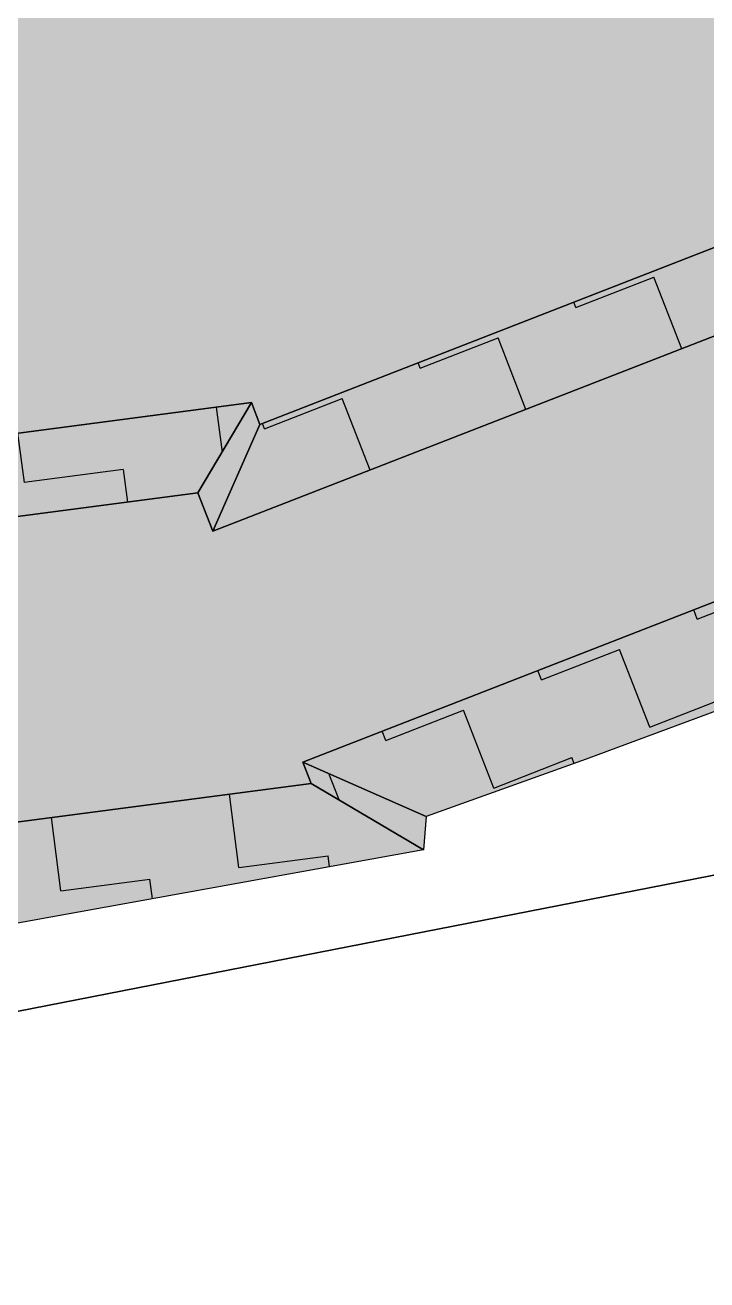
# Model space of a CAD drawing. Header units: metres. Extents: x 2688466 to 2688595, y 1221626 to 1221756.
# Drawn here: x 2688547.05 to 2688552.01, y 1221686.76 to 1221695.88 of the extents above; entities that cross this region are included whole.
import ezdxf

# ---------------------------------------------------------------- set-up
doc = ezdxf.new("R2010")
doc.units = ezdxf.units.M
doc.linetypes.add('AUSGEZOGEN', pattern=[0])
for name, color, linetype, lineweight in [('Schnittbeschriftung', 7, 'AUSGEZOGEN', 50), ('Standard', 7, 'AUSGEZOGEN', 13), ('Tiefbau Global', 250, 'AUSGEZOGEN', 35)]:
    doc.layers.add(name, color=color, linetype=linetype, lineweight=lineweight)
pattern_1 = [(21.28, (2688528.7352, 1221732.7281), (0.345602, 0.786557), [0.6075, -0.6075]), (111.28, (2688528.7352, 1221732.7281), (-0.786557, 0.345602), [0.6075, -0.6075])]

msp = doc.modelspace()

# ---------------------------------------------------------------- hatches: boundary and pattern name
at = {"layer": 'Standard', "linetype": 'AUSGEZOGEN', "lineweight": 13, "transparency": 33554559}
h = msp.add_hatch(color=7, dxfattribs=at)
h.set_gradient(color1=(199, 199, 199), color2=(199, 199, 199), one_color=1)
h.paths.add_polyline_path([(2688555.2868, 1221693.8585), (2688555.5198, 1221693.9492), (2688554.4129, 1221696.7913), (2688561.9452, 1221699.7248), (2688560.9653, 1221702.2407), (2688546.1183, 1221696.4584), (2688547.4735, 1221692.9785), (2688548.6987, 1221693.1392), (2688548.7606, 1221692.9802), (2688554.7243, 1221695.3028)], flags=0)
h = msp.add_hatch(color=7, dxfattribs=at)
h.set_gradient(color1=(199, 199, 199), color2=(199, 199, 199), one_color=1)
h.paths.add_polyline_path([(2688545.1252, 1221692.6704), (2688547.4735, 1221692.9785), (2688546.4086, 1221695.713), (2688544.2653, 1221694.8783)], flags=0)
h = msp.add_hatch(color=7, dxfattribs=at)
h.set_gradient(color1=(240, 240, 180), color2=(240, 240, 180), one_color=1)
h.paths.add_polyline_path([(2688548.7606, 1221692.9802), (2688548.4193, 1221692.2034), (2688554.942, 1221694.7437), (2688554.7243, 1221695.3028)], flags=0)
at = {"layer": 'Standard', "linetype": 'AUSGEZOGEN', "lineweight": 25, "transparency": 33554687}
h = msp.add_hatch(dxfattribs=at)
h.set_pattern_fill('MUSTER', scale=0.6075, angle=21.28, style=0, pattern_type=2)
h.set_pattern_definition(pattern_1)
h.paths.add_polyline_path([(2688548.7606, 1221692.9802), (2688548.4193, 1221692.2034), (2688554.942, 1221694.7437), (2688554.7243, 1221695.3028)], flags=0)
at = {"layer": 'Standard', "linetype": 'AUSGEZOGEN', "lineweight": 13, "transparency": 33554559}
h = msp.add_hatch(color=7, dxfattribs=at)
h.set_gradient(color1=(199, 199, 199), color2=(199, 199, 199), one_color=1)
h.paths.add_polyline_path([(2688555.8675, 1221692.3676), (2688556.1471, 1221692.4765), (2688555.5665, 1221693.9674), (2688555.2868, 1221693.8585), (2688554.942, 1221694.7437), (2688548.4193, 1221692.2034), (2688548.3103, 1221692.4831), (2688547.6977, 1221692.4027), (2688548.5199, 1221690.2917), (2688549.1325, 1221690.3721), (2688549.0725, 1221690.5261), (2688555.5954, 1221693.0665)], flags=0)
at = {"layer": 'Standard', "linetype": 'AUSGEZOGEN', "lineweight": 25, "transparency": 33554687}
h = msp.add_hatch(dxfattribs=at)
h.set_pattern_fill('MUSTER', scale=0.7275, angle=187.47, style=0, pattern_type=2)
h.set_pattern_definition([(187.47, (2688526.7905, 1221729.5232), (-0.626746, -0.815906), [0.7275, -0.7275]), (277.47, (2688526.7905, 1221729.5232), (0.815906, -0.626746), [0.7275, -0.7275])])
h.paths.add_polyline_path([(2688542.4907, 1221691.7195), (2688548.3103, 1221692.4831), (2688548.6987, 1221693.1392), (2688545.1252, 1221692.6704), (2688544.8663, 1221692.233), (2688542.4159, 1221691.9115), (2688541.4421, 1221692.4879), (2688541.2335, 1221692.4637)], flags=0)
at = {"layer": 'Standard', "linetype": 'AUSGEZOGEN', "lineweight": 13, "transparency": 33554559}
h = msp.add_hatch(color=7, dxfattribs=at)
h.set_gradient(color1=(240, 240, 180), color2=(240, 240, 180), one_color=1)
h.paths.add_polyline_path([(2688547.6977, 1221692.4027), (2688548.3103, 1221692.4831), (2688548.6987, 1221693.1392), (2688547.4735, 1221692.9785)], flags=0)
h = msp.add_hatch(color=7, dxfattribs=at)
h.set_gradient(color1=(240, 240, 180), color2=(240, 240, 180), one_color=1)
h.paths.add_polyline_path([(2688548.3103, 1221692.4831), (2688548.4193, 1221692.2034), (2688548.7606, 1221692.9802), (2688548.6987, 1221693.1392)], flags=0)
at = {"layer": 'Standard', "linetype": 'AUSGEZOGEN', "lineweight": 25, "transparency": 33554687}
h = msp.add_hatch(dxfattribs=at)
h.set_pattern_fill('MUSTER', scale=0.5025, angle=111.28, style=0, pattern_type=2)
h.set_pattern_definition([(111.28, (2688526.7428, 1221731.72674), (-0.650609, 0.285868), [0.5025, -0.5025]), (201.28, (2688526.7428, 1221731.72674), (-0.285868, -0.650609), [0.5025, -0.5025])])
h.paths.add_polyline_path([(2688548.3103, 1221692.4831), (2688548.4193, 1221692.2034), (2688548.7606, 1221692.9802), (2688548.6987, 1221693.1392)], flags=0)
at = {"layer": 'Standard', "linetype": 'AUSGEZOGEN', "lineweight": 13, "transparency": 33554559}
h = msp.add_hatch(color=7, dxfattribs=at)
h.set_gradient(color1=(240, 240, 180), color2=(240, 240, 180), one_color=1)
h.paths.add_polyline_path([(2688555.1242, 1221692.6226), (2688555.6921, 1221692.818), (2688555.5954, 1221693.0665), (2688549.0725, 1221690.5261), (2688549.9688, 1221690.1323), (2688551.1329, 1221690.5482), (2688552.7654, 1221691.1539), (2688554.4765, 1221691.8142), (2688554.8263, 1221691.9444)], flags=0)
at = {"layer": 'Standard', "linetype": 'AUSGEZOGEN', "lineweight": 25, "transparency": 33554687}
h = msp.add_hatch(dxfattribs=at)
h.set_pattern_fill('MUSTER', scale=0.6075, angle=21.28, style=0, pattern_type=2)
h.set_pattern_definition(pattern_1)
h.paths.add_polyline_path([(2688555.1242, 1221692.6226), (2688555.6921, 1221692.818), (2688555.5954, 1221693.0665), (2688549.0725, 1221690.5261), (2688549.9688, 1221690.1323), (2688551.1329, 1221690.5482), (2688552.7654, 1221691.1539), (2688554.4765, 1221691.8142), (2688554.8263, 1221691.9444)], flags=0)
at = {"layer": 'Standard', "linetype": 'AUSGEZOGEN', "lineweight": 13, "transparency": 33554559}
h = msp.add_hatch(color=7, dxfattribs=at)
h.set_gradient(color1=(240, 240, 180), color2=(240, 240, 180), one_color=1)
h.paths.add_polyline_path([(2688544.8663, 1221692.233), (2688542.4159, 1221691.9115), (2688541.4421, 1221692.4879), (2688541.2335, 1221692.4637), (2688542.4907, 1221691.7195), (2688547.6977, 1221692.4027), (2688547.4735, 1221692.9785), (2688545.1252, 1221692.6704)], flags=0)
h = msp.add_hatch(color=7, dxfattribs=at)
h.set_gradient(color1=(199, 199, 199), color2=(199, 199, 199), one_color=1)
h.paths.add_polyline_path([(2688543.3128, 1221689.6086), (2688548.5199, 1221690.2917), (2688547.6977, 1221692.4027), (2688542.4907, 1221691.7195)], flags=0)
h = msp.add_hatch(color=7, dxfattribs=at)
h.set_gradient(color1=(240, 240, 180), color2=(240, 240, 180), one_color=1)
h.paths.add_polyline_path([(2688549.9496, 1221689.8884), (2688549.9688, 1221690.1323), (2688549.0725, 1221690.5261), (2688549.1325, 1221690.3721)], flags=0)
at = {"layer": 'Standard', "linetype": 'AUSGEZOGEN', "lineweight": 25, "transparency": 33554687}
h = msp.add_hatch(dxfattribs=at)
h.set_pattern_fill('MUSTER', scale=0.555, angle=111.28, style=0, pattern_type=2)
h.set_pattern_definition([(111.28, (2688526.60683, 1221731.78647), (-0.718583, 0.315735), [0.555, -0.555]), (201.28, (2688526.60683, 1221731.78647), (-0.315735, -0.718583), [0.555, -0.555])])
h.paths.add_polyline_path([(2688549.0725, 1221690.5261), (2688549.1325, 1221690.3721), (2688549.9496, 1221689.8884), (2688549.9688, 1221690.1323)], flags=0)
h = msp.add_hatch(dxfattribs=at)
h.set_pattern_fill('MUSTER', scale=0.6525, angle=7.47, style=0, pattern_type=2)
h.set_pattern_definition([(7.47, (2688529.16827, 1221732.6186), (0.562133, 0.731792), [0.6525, -0.6525]), (97.47, (2688529.16827, 1221732.6186), (-0.731792, 0.562133), [0.6525, -0.6525])])
h.paths.add_polyline_path([(2688549.1325, 1221690.3721), (2688543.3128, 1221689.6086), (2688542.8452, 1221688.8186), (2688544.1701, 1221689.0676), (2688544.6159, 1221689.1449), (2688544.8781, 1221688.9737), (2688545.4257, 1221689.0675), (2688546.2967, 1221689.2383), (2688546.6613, 1221689.2946), (2688549.9496, 1221689.8884)], flags=0)
at = {"layer": 'Standard', "linetype": 'AUSGEZOGEN', "lineweight": 13, "transparency": 33554559}
h = msp.add_hatch(color=7, dxfattribs=at)
h.set_gradient(color1=(240, 240, 180), color2=(240, 240, 180), one_color=1)
h.paths.add_polyline_path([(2688548.7605, 1221689.6737), (2688549.9496, 1221689.8884), (2688549.1325, 1221690.3721), (2688548.5199, 1221690.2917)], flags=0)
h = msp.add_hatch(color=7, dxfattribs=at)
h.set_gradient(color1=(240, 240, 180), color2=(240, 240, 180), one_color=1)
h.paths.add_polyline_path([(2688543.3128, 1221689.6086), (2688542.8452, 1221688.8186), (2688544.1701, 1221689.0676), (2688544.6159, 1221689.1449), (2688544.8781, 1221688.9737), (2688545.2603, 1221689.035), (2688546.2967, 1221689.2383), (2688546.6613, 1221689.2946), (2688548.7605, 1221689.6737), (2688548.5199, 1221690.2917)], flags=0)

# ---------------------------------------------------------------- linework, layer by layer
at = {"layer": 'Schnittbeschriftung', "color": 7, "linetype": 'AUSGEZOGEN', "lineweight": 25, "transparency": 33554687}
for points in [[(2688543.975, 1221695.6237), (2688560.9653, 1221702.2407), (2688561.9452, 1221699.7248), (2688554.4129, 1221696.7913), (2688555.5198, 1221693.9492), (2688555.2868, 1221693.8585), (2688555.2868, 1221693.8585), (2688554.7243, 1221695.3028), (2688548.7606, 1221692.9802), (2688548.6987, 1221693.1392), (2688545.1252, 1221692.6704), (2688543.9823, 1221695.6051), (2688543.975, 1221695.6237)], [(2688548.4193, 1221692.2034), (2688548.7606, 1221692.9802), (2688554.7243, 1221695.3028), (2688554.942, 1221694.7437), (2688548.4193, 1221692.2034)], [(2688555.5665, 1221693.9674), (2688556.1471, 1221692.4765), (2688555.8675, 1221692.3676), (2688555.8672, 1221692.3675), (2688555.5951, 1221693.0664), (2688549.0725, 1221690.5261), (2688549.1325, 1221690.3721), (2688543.3128, 1221689.6086), (2688542.4907, 1221691.7195), (2688548.3103, 1221692.4831), (2688548.4193, 1221692.2034), (2688554.942, 1221694.7437), (2688555.2868, 1221693.8585), (2688555.5665, 1221693.9674)], [(2688542.4907, 1221691.7195), (2688541.2335, 1221692.4637), (2688541.4421, 1221692.4879), (2688542.4159, 1221691.9115), (2688544.8663, 1221692.233), (2688545.1252, 1221692.6704), (2688548.6987, 1221693.1392), (2688548.3103, 1221692.4831), (2688542.4907, 1221691.7195)], [(2688548.3103, 1221692.4831), (2688548.6987, 1221693.1392), (2688548.7606, 1221692.9802), (2688548.4193, 1221692.2034), (2688548.3103, 1221692.4831)], [(2688555.6918, 1221692.8179), (2688555.1242, 1221692.6226), (2688554.8263, 1221691.9444), (2688554.4765, 1221691.8142), (2688552.7654, 1221691.1539), (2688551.1329, 1221690.5482), (2688549.9688, 1221690.1323), (2688549.0725, 1221690.5261), (2688555.5951, 1221693.0664), (2688555.6918, 1221692.8179)], [(2688549.0725, 1221690.5261), (2688549.9688, 1221690.1323), (2688549.9496, 1221689.8884), (2688549.1325, 1221690.3721), (2688549.0725, 1221690.5261)], [(2688549.1325, 1221690.3721), (2688549.9496, 1221689.8884), (2688546.6613, 1221689.2946), (2688546.2967, 1221689.2383), (2688545.2603, 1221689.035), (2688544.8781, 1221688.9737), (2688544.6159, 1221689.1449), (2688544.1701, 1221689.0676), (2688542.8452, 1221688.8186), (2688543.3128, 1221689.6086), (2688549.1325, 1221690.3721)]]:
    msp.add_lwpolyline(points, close=True, dxfattribs=at)
at = {"layer": 'Tiefbau Global', "color": 1, "lineweight": 25, "transparency": 33554687}
msp.add_lwpolyline([(2688561.785, 1221691.606), (2688561.785, 1221691.606), (2688537.018, 1221686.764), (2688537.018, 1221686.764)], close=True, dxfattribs=at)

doc.saveas('drawing.dxf')
